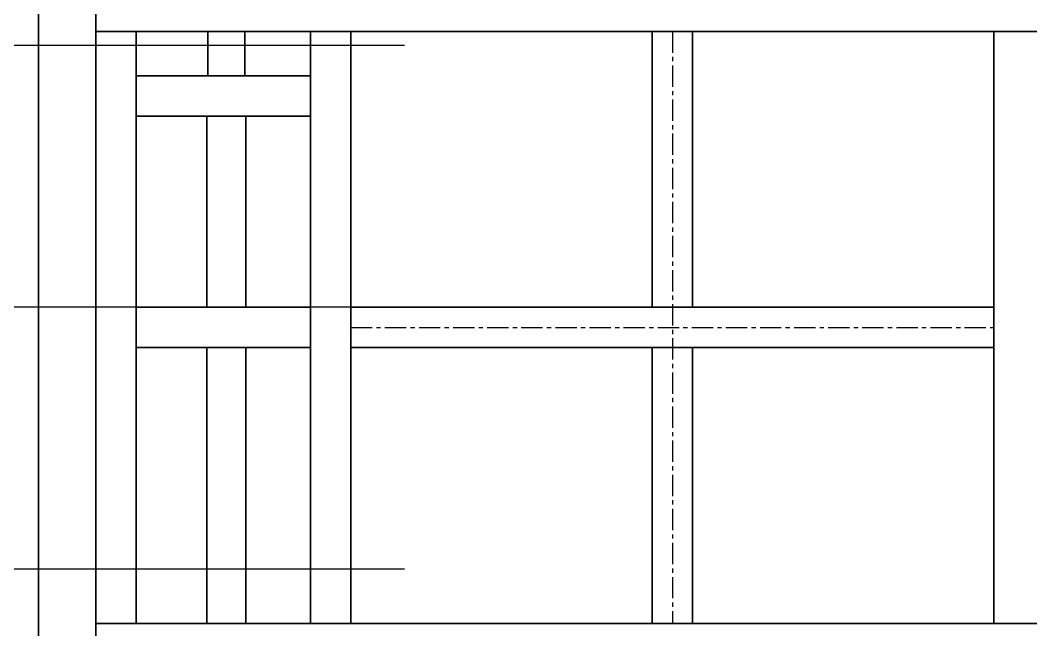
# Model space of a CAD drawing. Header units: millimetres. Extents: x 2509 to 128734, y 2492 to 91667.
# Drawn here: x 71930 to 73436, y 56036 to 56944 of the extents above; entities that cross this region are included whole.
import ezdxf

# ---------------------------------------------------------------- set-up
doc = ezdxf.new("R2010")
doc.units = ezdxf.units.MM
doc.linetypes.add('ACAD_ISO04W100', pattern=[30, 24, -3, 0, -3])
doc.linetypes.add('CENTER', pattern=[50.8, 31.75, -6.35, 6.35, -6.35])
for name, color, linetype in [('7标注层', 4, 'Continuous'), ('SSH_搬运系统', 7, 'Continuous'), ('SSH_货架系统', 7, 'Continuous')]:
    doc.layers.add(name, color=color, linetype=linetype)

# ---------------------------------------------------------------- blocks, each defined once
blk = doc.blocks.new('SSH-提升机')
at = {"layer": 'SSH_搬运系统', "lineweight": 35}
for p, q in [((777863.7, 266120.2), (776269.8, 266120.2)), ((776269.8, 266120.2), (777863.7, 266120.2)), ((776495.8, 266034.7), (776435.8, 266034.7)), ((776495.8, 266034.7), (777377.7, 266034.7)), ((776495.8, 266034.7), (776495.8, 264316.7)), ((777437.8, 266034.7), (777377.8, 266034.7)), ((777377.8, 264316.7), (777377.8, 266034.7)), ((777377.7, 265974.7), (776495.8, 265974.7)), ((776562.3, 265974.7), (776495.8, 265974.7)), ((776562.3, 265714.7), (776562.3, 265974.7)), ((776562.3, 265974.7), (776572.8, 265974.7)), ((776562.3, 265714.7), (776562.3, 265974.7)), ((776611.8, 265974.7), (776572.8, 265974.7)), ((776611.8, 265974.7), (776622.3, 265974.7)), ((776622.3, 265974.7), (776622.3, 265714.7)), ((776622.3, 265974.7), (776622.3, 265714.7)), ((776906.8, 265974.7), (776622.3, 265974.7)), ((776906.8, 265714.7), (776906.8, 265974.7)), ((776906.8, 265974.7), (776917.3, 265974.7)), ((776906.8, 265714.7), (776906.8, 265974.7)), ((776956.3, 265974.7), (776917.3, 265974.7)), ((776956.3, 265974.7), (776966.8, 265974.7)), ((776966.8, 265974.7), (776966.8, 265714.7)), ((777377.7, 265974.7), (776966.8, 265974.7)), ((776966.8, 265974.7), (776966.8, 265714.7)), ((776562.3, 265867.6), (776495.8, 265867.6)), ((776906.8, 265869.1), (776622.3, 265869.1)), ((777377.8, 265869.1), (776966.8, 265869.1)), ((776495.8, 265812.6), (776562.3, 265812.6)), ((776622.3, 265811.1), (776906.8, 265811.1)), ((776966.8, 265811.1), (777377.8, 265811.1)), ((776495.8, 265714.7), (777377.8, 265714.7)), ((776495.8, 265714.7), (776562.3, 265714.7)), ((776572.8, 265714.7), (776562.3, 265714.7)), ((776611.8, 265714.7), (776572.8, 265714.7)), ((776622.3, 265714.7), (776611.8, 265714.7)), ((776622.3, 265714.7), (776906.8, 265714.7)), ((776917.3, 265714.7), (776906.8, 265714.7)), ((776956.3, 265714.7), (776917.3, 265714.7)), ((776966.8, 265714.7), (776956.3, 265714.7)), ((776966.8, 265714.7), (777377.8, 265714.7)), ((777377.8, 265654.7), (776495.8, 265654.7)), ((776906.8, 265654.7), (776495.8, 265654.7)), ((776906.8, 265654.7), (776917.3, 265654.7)), ((776906.8, 265205.7), (776906.8, 265654.7)), ((776906.8, 264696.7), (776906.8, 265654.7)), ((776956.3, 265654.7), (776917.3, 265654.7)), ((776956.3, 265654.7), (776966.8, 265654.7)), ((776966.8, 265654.7), (776966.8, 264696.7)), ((776966.8, 265654.7), (776966.8, 265205.7)), ((777377.8, 265654.7), (776966.8, 265654.7)), ((776495.8, 265205.7), (776906.8, 265205.7)), ((776495.8, 265205.7), (776906.8, 265205.7)), ((776906.8, 265205.7), (776906.8, 265195.2)), ((776906.8, 265195.2), (776906.8, 265156.2)), ((776966.8, 265195.2), (776966.8, 265205.7)), ((776966.8, 265205.7), (777377.8, 265205.7)), ((776966.8, 265195.2), (776966.8, 265156.2)), ((776906.8, 265156.2), (776906.8, 265145.7)), ((776966.8, 265145.7), (776966.8, 265156.2)), ((776906.8, 265145.7), (776495.8, 265145.7)), ((776906.8, 265145.7), (776495.8, 265145.7)), ((776906.8, 264696.7), (776906.8, 265145.7)), ((777377.8, 265145.7), (776966.8, 265145.7)), ((777377.8, 265145.7), (776966.8, 265145.7)), ((776966.8, 265145.7), (776966.8, 264696.7)), ((776495.8, 264696.7), (777377.8, 264696.7)), ((776495.8, 264696.7), (776906.8, 264696.7)), ((776917.3, 264696.7), (776906.8, 264696.7)), ((776956.3, 264696.7), (776917.3, 264696.7)), ((776966.8, 264696.7), (776956.3, 264696.7)), ((776966.8, 264696.7), (777377.8, 264696.7))]:
    blk.add_line(p, q, dxfattribs=at)
at = {"layer": 'SSH_搬运系统', "color": 1, "linetype": 'ByBlock', "lineweight": -2}
for p, q in [((776936.8, 265654.7), (776936.8, 264696.7)), ((776495.8, 265175.7), (777377.8, 265175.7))]:
    blk.add_line(p, q, dxfattribs=at)
blk = doc.blocks.new('*U218')
at = {"layer": 'SSH_货架系统', "color": 2}
for p, q in [((742835.4, 236391.3), (761084.1, 236391.3)), ((742835.4, 235611.3), (761084.1, 235611.3))]:
    blk.add_line(p, q, dxfattribs=at)
at = {"layer": 'SSH_货架系统', "color": 1, "linetype": 'ACAD_ISO04W100', "ltscale": 40}
blk.add_line((742835.4, 236001.3), (761084.1, 236001.3), dxfattribs=at)
blk = doc.blocks.new('A$C78651db9')
at = {"layer": 'SSH_搬运系统', "color": 7, "linetype": 'ByBlock', "lineweight": -2, "xscale": -1, "rotation": 90}
blk.add_blockref('SSH-提升机', (286216.9, 781682.8), dxfattribs=at)
at = {"layer": 'SSH_货架系统', "rotation": 180}
blk.add_blockref('*U218', (763477.6, 240777.4), dxfattribs=at)

msp = doc.modelspace()

# ---------------------------------------------------------------- block references
at = {"layer": '7标注层', "linetype": 'CENTER'}
msp.add_blockref('A$C78651db9', (51860.401, 51740.213), dxfattribs=at)

doc.saveas('drawing.dxf')
